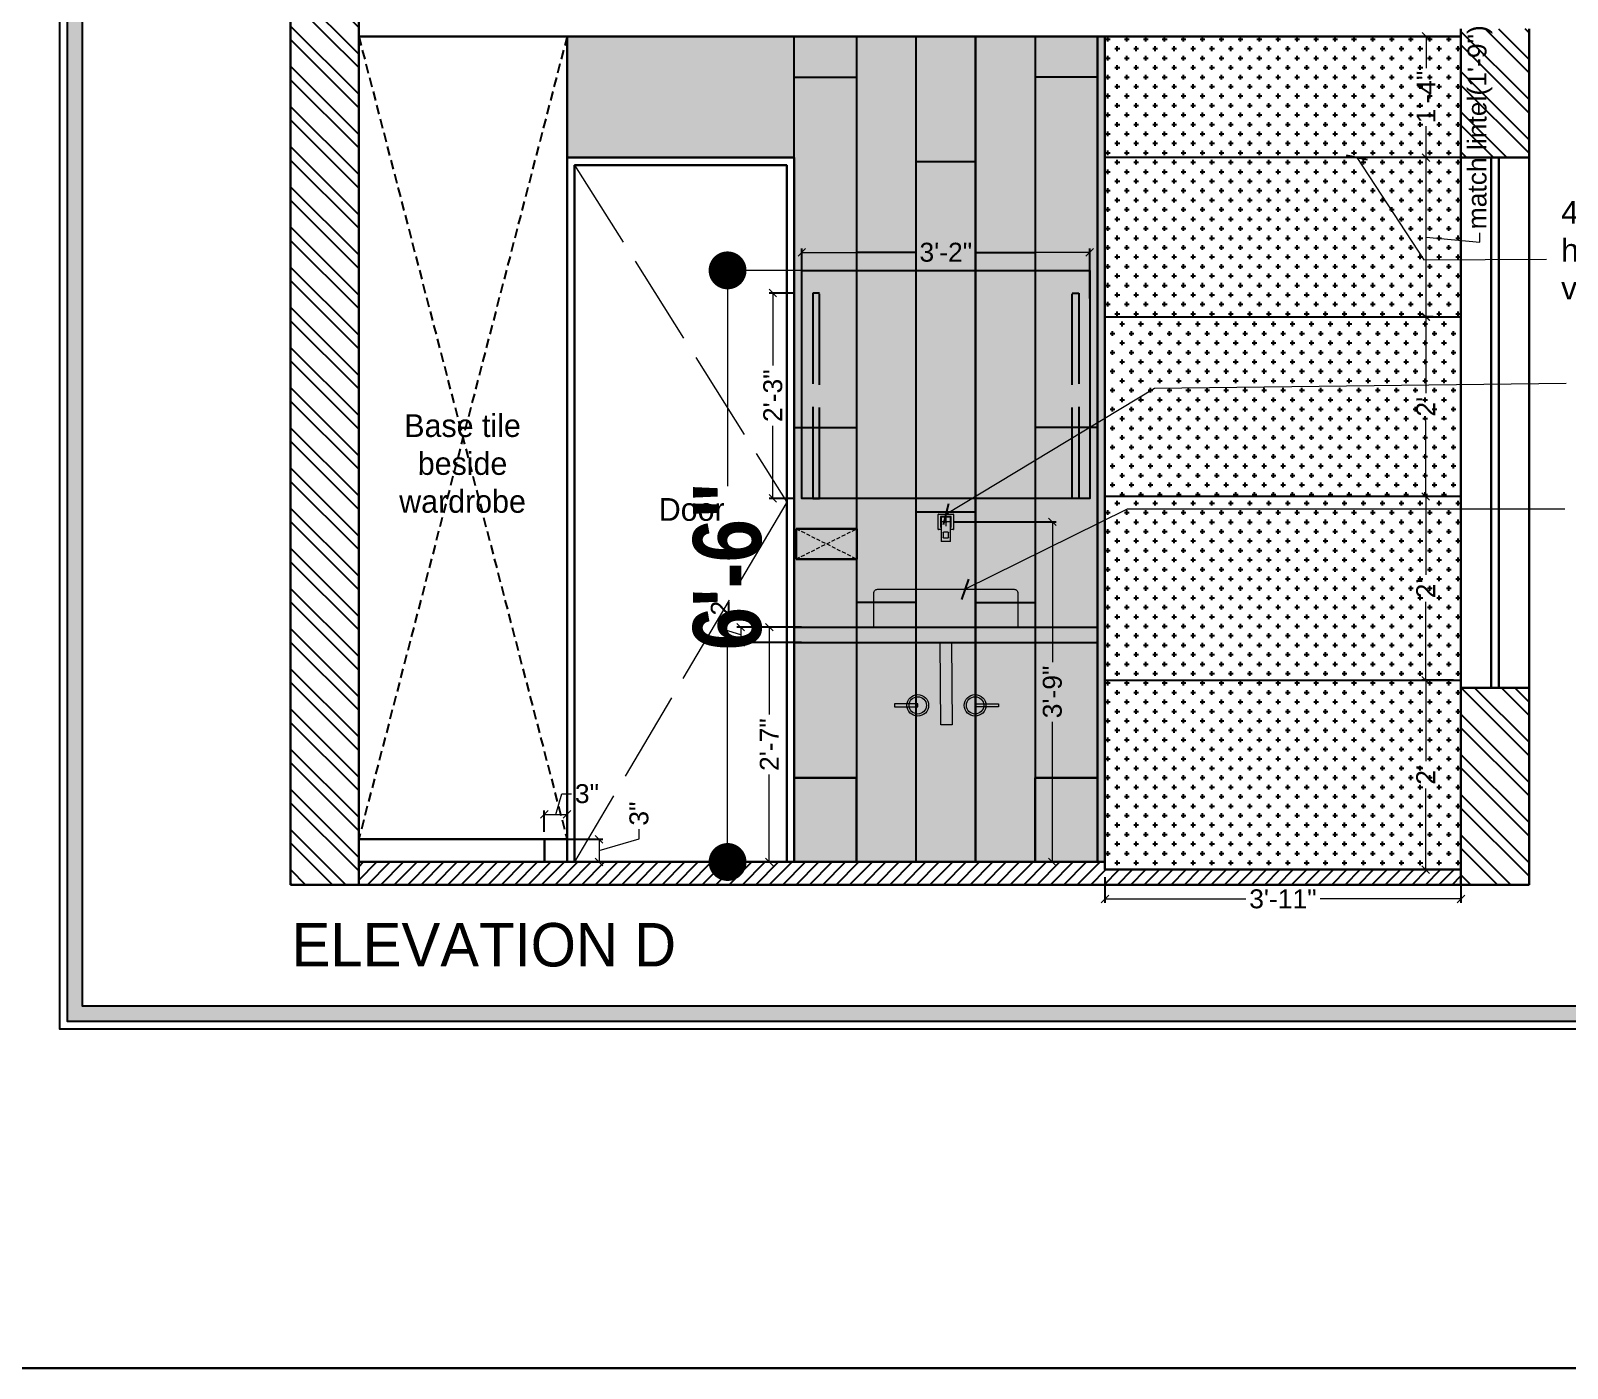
# Model space of a CAD drawing. Header units: millimetres. Extents: x 56222 to 3066687, y -650199 to -121287.
# Drawn here: x 149736.3 to 149939.1, y -184343.7 to -184167.1 of the extents above; entities that cross this region are included whole.
import ezdxf

# ---------------------------------------------------------------- set-up
doc = ezdxf.new("R2010")
doc.units = ezdxf.units.MM
doc.header["$MEASUREMENT"] = 0
doc.header["$PDMODE"] = 35
for name, pattern in [('ACAD_ISO02W100', [15, 12, -3]), ('DASHED', [0.75, 0.5, -0.25]), ('DASHED2', [0.375, 0.25, -0.125])]:
    doc.linetypes.add(name, pattern=pattern)
doc.layers.get('Defpoints').update_dxf_attribs({"color": 220})
doc.layers.add('AR HATCH-7', color=7, linetype='Continuous')
doc.layers.add('str coll', color=6, linetype='Continuous')
for name, color, linetype, lineweight in [('dim05', 1, 'Continuous', 13), ('Flooring', 253, 'Continuous', 30), ('FUR', 250, 'Continuous', 0), ('FURNITURE', 32, 'Continuous', 9), ('HACHA', 253, 'Continuous', 5), ('INT-MISCELLENOUS', 250, 'Continuous', 0), ('LABALLING', 1, 'Continuous', 25), ('NAME PLATE', 7, 'Continuous', 25), ('sec. mark', 5, 'Continuous', 25), ('TILE', 14, 'Continuous', 9), ('UTILITY', 48, 'Continuous', 9), ('wall', 7, 'Continuous', 30), ('XX~SLAB ( BEAM )~ ( DIM )', 7, 'Continuous', 9), ('XX~STR BEAM', 5, 'ACAD_ISO02W100', 9)]:
    doc.layers.add(name, color=color, linetype=linetype, lineweight=lineweight)
doc.layers.add('hatch', color=253, linetype='Continuous', lineweight=0, transparency=0.4)
doc.styles.add('Aerial', font='arial.ttf')
doc.styles.add('Arial', font='arial.ttf')
doc.styles.add('Cn_BT_9 ( BOLD )', font='swisscb.ttf', dxfattribs={"height": 9})
doc.styles.add('DATE', font='swissc.ttf', dxfattribs={"height": 6.75})
doc.styles.get("Standard").update_dxf_attribs({"font": 'arial.ttf', "height": 6})
doc.dimstyles.new('Cn_BT_9 ( BOLD )', dxfattribs={"dimtxt": 9, "dimasz": 5, "dimexe": 1.5, "dimexo": 0, "dimgap": 0.09, "dimtad": 0, "dimzin": 3, "dimdsep": 46, "dimlunit": 4, "dimtxsty": 'Cn_BT_9 ( BOLD )', "dimblk": 'DOT', "dimcen": 0.09, "dimdle": 1.5, "dimclrd": 251, "dimclre": 251, "dimclrt": 5, "dimadec": 0, "dimazin": 0, "dimtfac": 0.75, "dimtofl": 0, "dimtmove": 0, "dimatfit": 3, "dimfxl": 0, "dimtolj": 1, "dimtzin": 0, "dimlwd": 15, "dimlwe": 15, "dimarcsym": 0})
doc.dimstyles.new('ISO-25', dxfattribs={"dimtxt": 2.5, "dimasz": 1, "dimexe": 0.5, "dimexo": 1, "dimtad": 0, "dimdec": 1, "dimlunit": 4, "dimtxsty": 'Standard', "dimblk": 'OBLIQUE', "dimcen": 2.5, "dimclrd": 1, "dimclre": 1, "dimclrt": 5, "dimadec": 0, "dimazin": 0, "dimtfac": 1, "dimtdec": 1, "dimtmove": 0, "dimatfit": 3, "dimfxl": 1, "dimlwd": -1, "dimarcsym": 0})
doc.dimstyles.new('NEW ', dxfattribs={"dimtxt": 3, "dimasz": 2, "dimexe": 1, "dimexo": 1, "dimgap": 0.089996, "dimtad": 0, "dimtoh": 1, "dimzin": 3, "dimdsep": 46, "dimlunit": 4, "dimtxsty": 'Aerial', "dimblk": 'OBLIQUE', "dimcen": 0.089996, "dimdle": 1, "dimclrd": 252, "dimclre": 252, "dimclrt": 7, "dimadec": 0, "dimazin": 1, "dimtfac": 1, "dimtdec": 0, "dimtofl": 0, "dimtmove": 1, "dimatfit": 3, "dimldrblk": 'OBLIQUE', "dimfxl": 1, "dimtolj": 1, "dimtzin": 0, "dimlwd": 5, "dimlwe": 5, "dimarcsym": 0})

# ---------------------------------------------------------------- blocks, each defined once
blk = doc.blocks.new('28')
at = {"layer": 'INT-MISCELLENOUS'}
for p, q in [((2733.9, 15158.2), (2733.9, 15225.2)), ((2734.4, 15225.7), (2801.4, 15225.7)), ((2744.3, 15214.9), (2744.3, 15168.6)), ((2744.3, 15213.6), (2744.3, 15169.9)), ((2744.5, 15213.6), (2744.5, 15169.9)), ((2791.1, 15215.4), (2744.8, 15215.4)), ((2746.2, 15213), (2745, 15190.5)), ((2745, 15190.5), (2745, 15169.3)), ((2789.8, 15215.3), (2746.1, 15215.3)), ((2789.8, 15215.1), (2746.1, 15215.1)), ((2746.2, 15213), (2747.5, 15211.6)), ((2789.1, 15213.5), (2746.7, 15213.5)), ((2747.5, 15211.6), (2747.5, 15104.8)), ((2787.9, 15191.7), (2747.9, 15191.7)), ((2762.9, 15191.7), (2772.9, 15191.7)), ((2767.9, 15211.7), (2767.9, 15171.7)), ((2788.3, 15211.6), (2789.6, 15213)), ((2788.3, 15104.8), (2788.3, 15211.6)), ((2790.9, 15190.5), (2789.6, 15213)), ((2790.9, 15169.3), (2790.9, 15190.5)), ((2791.3, 15169.9), (2791.3, 15213.6)), ((2791.5, 15169.9), (2791.5, 15213.6)), ((2791.6, 15168.6), (2791.6, 15214.9)), ((2801.9, 15225.2), (2801.9, 15158.2)), ((2747.3, 15157.7), (2734.4, 15157.7)), ((2745.5, 15168.8), (2745.5, 15168.8)), ((2745.5, 15168.8), (2747.3, 15168.8)), ((2746.1, 15168.3), (2747.3, 15168.3)), ((2746.1, 15168.1), (2747.3, 15168.1)), ((2747.3, 15166.5), (2747.3, 15104.8)), ((2748, 15104.3), (2747.8, 15104.3)), ((2787.8, 15104.3), (2748, 15104.3)), ((2755.7, 15142.8), (2755.7, 15122.3)), ((2778.2, 15144.8), (2757.7, 15144.8)), ((2757.7, 15120.3), (2778.2, 15120.3)), ((2780.2, 15122.3), (2780.2, 15142.8)), ((2788, 15104.3), (2787.8, 15104.3)), ((2788.5, 15104.8), (2788.5, 15166.5)), ((2801.4, 15157.7), (2788.5, 15157.7)), ((2788.6, 15168.8), (2790.4, 15168.8)), ((2788.6, 15168.3), (2789.8, 15168.3)), ((2788.6, 15168.1), (2791.1, 15168.1)), ((2788.6, 15168.1), (2789.8, 15168.1)), ((2790.4, 15168.8), (2790.4, 15168.8))]:
    blk.add_line(p, q, dxfattribs=at)
for centre, radius, start, end in [((2734.4, 15225.2), 0.5, 90, 180), ((2744.8, 15214.9), 0.5, 90, 180), ((2746.1, 15213.6), 1.75, 90, 180), ((2746.1, 15213.6), 1.54, 90, 180), ((2745.5, 15190.5), 0.5, 176.87092, 180.00007), ((2746.7, 15213), 0.5, 90, 176.87092), ((2789.1, 15213), 0.5, 3.12908, 90), ((2789.8, 15213.6), 1.75, 0, 90), ((2789.8, 15213.6), 1.54, 0, 90), ((2790.4, 15190.5), 0.5, 0, 3.12908), ((2791.1, 15214.9), 0.5, 0, 90), ((2801.4, 15225.2), 0.5, 0, 90), ((2734.4, 15158.2), 0.5, 180, 270), ((2746.1, 15169.9), 1.75, 180, 270), ((2744.8, 15168.6), 0.5, 180, 270), ((2746.1, 15169.9), 1.54, 180, 270), ((2745.5, 15169.3), 0.5, 180.00007, 270), ((2747.8, 15104.8), 0.5, 180, 270), ((2788, 15104.8), 0.5, 270, 0), ((2789.8, 15169.9), 1.75, 270, 0), ((2789.8, 15169.9), 1.54, 270, 0), ((2790.4, 15169.3), 0.5, 270, 359.99993), ((2791.1, 15168.6), 0.5, 270, 0), ((2801.4, 15158.2), 0.5, 270, 0)]:
    blk.add_arc(centre, radius, start, end, dxfattribs=at)
blk.add_ellipse((2788.9, 15166.5), major_axis=(0, -3.5), ratio=0.087489, start_param=4.267199, end_param=4.712542, dxfattribs=at)
for points, knots in [([(2747.3, 15169.3), (2747.3, 15169.3), (2747.3, 15169.2), (2747.3, 15168.8), (2747.3, 15168.3), (2747.3, 15167.5), (2747.3, 15166.8), (2747.3, 15166.5)], [0.1341546, 0.1341546, 0.1341546, 0.1341546, 0.2729105, 0.4084535, 0.5742392, 0.7712264, 1, 1, 1, 1]), ([(2755.7, 15142.8), (2755.7, 15143.1), (2755.8, 15143.6), (2756.3, 15144.3), (2756.9, 15144.7), (2757.4, 15144.8), (2757.7, 15144.8)], [0, 0, 0, 0, 0.263778, 0.516477, 0.767899, 1, 1, 1, 1]), ([(2757.7, 15120.3), (2757.4, 15120.3), (2756.8, 15120.4), (2756.2, 15120.9), (2755.8, 15121.5), (2755.7, 15122.1), (2755.7, 15122.3)], [0, 0, 0, 0, 0.263778, 0.516477, 0.767899, 1, 1, 1, 1]), ([(2778.2, 15144.8), (2778.4, 15144.8), (2779, 15144.7), (2779.7, 15144.2), (2780.1, 15143.5), (2780.2, 15143), (2780.2, 15142.8)], [0, 0, 0, 0, 0.263778, 0.516477, 0.767899, 1, 1, 1, 1]), ([(2780.2, 15122.3), (2780.2, 15122), (2780.1, 15121.5), (2779.6, 15120.8), (2778.9, 15120.4), (2778.4, 15120.3), (2778.2, 15120.3)], [0, 0, 0, 0, 0.263778, 0.516477, 0.767899, 1, 1, 1, 1]), ([(2788.6, 15167.9), (2788.6, 15167.9), (2788.6, 15168.2), (2788.6, 15168.6), (2788.6, 15169), (2788.7, 15169.3), (2788.7, 15169.4), (2788.7, 15169.5)], [0, 0, 0, 0, 0.01693, 0.2332864, 0.4356781, 0.6238469, 0.7791071, 0.7791071, 0.7791071, 0.7791071])]:
    blk.add_open_spline(points, degree=3, knots=knots, dxfattribs=at)
blk = doc.blocks.new('_Oblique')
at = {"layer": 'wall', "color": 0, "lineweight": -2}
blk.add_line((-0.5, -0.5), (0.5, 0.5), dxfattribs=at)
blk = doc.blocks.new('*D986')
at = {"layer": 'Defpoints', "color": 0, "lineweight": 25, "transparency": 16777216}
for p in [(149833.78, -184245.88), (149839.02, -184245.88), (149839.02, -184276.88)]:
    blk.add_point(p, dxfattribs=at)
at = {"layer": 'dim05', "color": 1, "linetype": 'Continuous', "lineweight": -2, "transparency": 16777216}
for p, q in [((149838.02, -184245.88), (149833.28, -184245.88)), ((149838.02, -184276.88), (149833.28, -184276.88))]:
    blk.add_line(p, q, dxfattribs=at)
at = {"layer": 'dim05', "color": 1, "linetype": 'Continuous', "transparency": 16777216}
for p, q in [((149833.78, -184245.88), (149833.78, -184257.41)), ((149833.78, -184276.88), (149833.78, -184265.35))]:
    blk.add_line(p, q, dxfattribs=at)
at = {"layer": 'dim05', "color": 1, "transparency": 16777216}
for p, rotation in [((149833.78, -184245.88), 90), ((149833.78, -184276.88), 270)]:
    blk.add_blockref('_Oblique', p, dxfattribs=dict(at, rotation=rotation))
at = {"layer": 'dim05', "color": 5, "lineweight": 25, "transparency": 16777216, "insert": (149833.78, -184261.38), "char_height": 2.5, "attachment_point": 5, "rotation": 90, "style": 'Arial'}
blk.add_mtext('2\'-7"', dxfattribs=at)
blk = doc.blocks.new('*D987')
at = {"layer": 'Defpoints', "color": 0, "lineweight": 25, "transparency": 16777216}
for p in [(149839.02, -184245.88), (149830.01, -184247.88), (149839.02, -184247.88)]:
    blk.add_point(p, dxfattribs=at)
at = {"layer": 'dim05', "color": 1, "linetype": 'Continuous', "transparency": 16777216}
for p, q in [((149827.31, -184246.07), (149827.31, -184244.82)), ((149830.01, -184246.88), (149827.31, -184246.07)), ((149830.01, -184245.88), (149830.01, -184247.88))]:
    blk.add_line(p, q, dxfattribs=at)
at = {"layer": 'dim05', "color": 1, "linetype": 'Continuous', "lineweight": -2, "transparency": 16777216}
for p, q in [((149838.02, -184245.88), (149829.51, -184245.88)), ((149838.02, -184247.88), (149829.51, -184247.88))]:
    blk.add_line(p, q, dxfattribs=at)
at = {"layer": 'dim05', "color": 1, "transparency": 16777216}
for p, rotation in [((149830.01, -184245.88), 90), ((149830.01, -184247.88), 270)]:
    blk.add_blockref('_Oblique', p, dxfattribs=dict(at, rotation=rotation))
at = {"layer": 'dim05', "color": 5, "lineweight": 25, "transparency": 16777216, "insert": (149827.31, -184242.74), "char_height": 2.5, "attachment_point": 5, "rotation": 90, "style": 'Arial'}
blk.add_mtext('2"', dxfattribs=at)
blk = doc.blocks.new('*D988')
at = {"layer": 'Defpoints', "color": 0, "lineweight": 25, "transparency": 16777216}
for p in [(149857.08, -184231.97), (149857.08, -184276.88), (149871.15, -184276.88)]:
    blk.add_point(p, dxfattribs=at)
at = {"layer": 'dim05', "color": 1, "linetype": 'Continuous', "lineweight": -2, "transparency": 16777216}
for p, q in [((149858.08, -184231.97), (149871.65, -184231.97)), ((149858.08, -184276.88), (149871.65, -184276.88))]:
    blk.add_line(p, q, dxfattribs=at)
at = {"layer": 'dim05', "color": 1, "linetype": 'Continuous', "transparency": 16777216}
for p, q in [((149871.15, -184231.97), (149871.15, -184250.48)), ((149871.15, -184276.88), (149871.15, -184258.37))]:
    blk.add_line(p, q, dxfattribs=at)
at = {"layer": 'dim05', "color": 1, "transparency": 16777216}
for p, rotation in [((149871.15, -184231.97), 90), ((149871.15, -184276.88), 270)]:
    blk.add_blockref('_Oblique', p, dxfattribs=dict(at, rotation=rotation))
at = {"layer": 'dim05', "color": 5, "lineweight": 25, "transparency": 16777216, "insert": (149871.15, -184254.43), "char_height": 2.5, "attachment_point": 5, "rotation": 90, "style": 'Arial'}
blk.add_mtext('3\'-9"', dxfattribs=at)
blk = doc.blocks.new('*D989')
at = {"layer": 'Defpoints', "color": 0, "lineweight": 25, "transparency": 16777216}
for p in [(149804.08, -184273.88), (149804.08, -184276.88), (149811.31, -184276.88)]:
    blk.add_point(p, dxfattribs=at)
at = {"layer": 'dim05', "color": 1, "linetype": 'Continuous', "lineweight": -2, "transparency": 16777216}
for p, q in [((149805.08, -184273.88), (149811.81, -184273.88)), ((149805.08, -184276.88), (149811.81, -184276.88))]:
    blk.add_line(p, q, dxfattribs=at)
at = {"layer": 'dim05', "color": 1, "linetype": 'Continuous', "transparency": 16777216}
for p, q in [((149811.31, -184275.38), (149816.58, -184273.8)), ((149811.31, -184273.88), (149811.31, -184276.88)), ((149816.58, -184273.8), (149816.58, -184272.55))]:
    blk.add_line(p, q, dxfattribs=at)
at = {"layer": 'dim05', "color": 1, "transparency": 16777216}
for p, rotation in [((149811.31, -184273.88), 90), ((149811.31, -184276.88), 270)]:
    blk.add_blockref('_Oblique', p, dxfattribs=dict(at, rotation=rotation))
at = {"layer": 'dim05', "color": 5, "lineweight": 25, "transparency": 16777216, "insert": (149816.58, -184270.49), "char_height": 2.5, "attachment_point": 5, "rotation": 90, "style": 'Arial'}
blk.add_mtext('3"', dxfattribs=at)
blk = doc.blocks.new('*D990')
at = {"layer": 'Defpoints', "color": 0, "lineweight": 25, "transparency": 16777216}
for p in [(149807.08, -184270.59), (149804.08, -184273.88), (149807.08, -184273.88)]:
    blk.add_point(p, dxfattribs=at)
at = {"layer": 'dim05', "color": 1, "linetype": 'Continuous', "transparency": 16777216}
for p, q in [((149805.58, -184270.59), (149806.4, -184267.87)), ((149806.4, -184267.87), (149807.65, -184267.87)), ((149804.08, -184270.59), (149807.08, -184270.59))]:
    blk.add_line(p, q, dxfattribs=at)
at = {"layer": 'dim05', "color": 1, "linetype": 'Continuous', "lineweight": -2, "transparency": 16777216}
for p, q in [((149804.08, -184272.88), (149804.08, -184270.09)), ((149807.08, -184272.88), (149807.08, -184270.09))]:
    blk.add_line(p, q, dxfattribs=at)
at = {"layer": 'dim05', "color": 1, "transparency": 16777216, "rotation": 180}
blk.add_blockref('_Oblique', (149804.08, -184270.59), dxfattribs=at)
at = {"layer": 'dim05', "color": 1, "transparency": 16777216}
blk.add_blockref('_Oblique', (149807.08, -184270.59), dxfattribs=at)
at = {"layer": 'dim05', "color": 5, "lineweight": 25, "transparency": 16777216, "insert": (149809.71, -184267.87), "char_height": 2.5, "attachment_point": 5, "style": 'Arial'}
blk.add_mtext('3"', dxfattribs=at)
blk = doc.blocks.new('*D991')
at = {"layer": 'Defpoints', "color": 0, "lineweight": 25, "transparency": 16777216}
for p in [(149878.08, -184277.88), (149925.08, -184277.88), (149925.08, -184281.76)]:
    blk.add_point(p, dxfattribs=at)
at = {"layer": 'dim05', "color": 1, "linetype": 'Continuous', "lineweight": -2, "transparency": 16777216}
for p, q in [((149878.08, -184278.88), (149878.08, -184282.26)), ((149925.08, -184278.88), (149925.08, -184282.26))]:
    blk.add_line(p, q, dxfattribs=at)
at = {"layer": 'dim05', "color": 1, "linetype": 'Continuous', "transparency": 16777216}
for p, q in [((149878.08, -184281.76), (149896.67, -184281.76)), ((149925.08, -184281.76), (149906.5, -184281.76))]:
    blk.add_line(p, q, dxfattribs=at)
at = {"layer": 'dim05', "color": 1, "transparency": 16777216, "rotation": 180}
blk.add_blockref('_Oblique', (149878.08, -184281.76), dxfattribs=at)
at = {"layer": 'dim05', "color": 1, "transparency": 16777216}
blk.add_blockref('_Oblique', (149925.08, -184281.76), dxfattribs=at)
at = {"layer": 'dim05', "color": 5, "lineweight": 25, "transparency": 16777216, "insert": (149901.58, -184281.76), "char_height": 2.5, "attachment_point": 5, "style": 'Arial'}
blk.add_mtext('3\'-11"', dxfattribs=at)
blk = doc.blocks.new('*D992')
at = {"layer": 'Defpoints', "color": 0, "lineweight": 25, "transparency": 16777216}
for p in [(149920.43, -184252.88), (149925.08, -184252.88), (149925.08, -184277.88)]:
    blk.add_point(p, dxfattribs=at)
at = {"layer": 'dim05', "color": 1, "linetype": 'Continuous', "lineweight": -2, "transparency": 16777216}
for p, q in [((149924.08, -184252.88), (149919.93, -184252.88)), ((149924.08, -184277.88), (149919.93, -184277.88))]:
    blk.add_line(p, q, dxfattribs=at)
at = {"layer": 'dim05', "color": 1, "linetype": 'Continuous', "transparency": 16777216}
for p, q in [((149920.43, -184252.88), (149920.43, -184263.58)), ((149920.43, -184277.88), (149920.43, -184267.18))]:
    blk.add_line(p, q, dxfattribs=at)
at = {"layer": 'dim05', "color": 1, "transparency": 16777216}
for p, rotation in [((149920.43, -184252.88), 90), ((149920.43, -184277.88), 270)]:
    blk.add_blockref('_Oblique', p, dxfattribs=dict(at, rotation=rotation))
at = {"layer": 'dim05', "color": 5, "lineweight": 25, "transparency": 16777216, "insert": (149920.43, -184265.38), "char_height": 2.5, "attachment_point": 5, "rotation": 90, "style": 'Arial'}
blk.add_mtext("2'", dxfattribs=at)
blk = doc.blocks.new('*D993')
at = {"layer": 'Defpoints', "color": 0, "lineweight": 25, "transparency": 16777216}
for p in [(149920.43, -184228.63), (149925.08, -184228.63), (149925.08, -184252.88)]:
    blk.add_point(p, dxfattribs=at)
at = {"layer": 'dim05', "color": 1, "linetype": 'Continuous', "lineweight": -2, "transparency": 16777216}
for p, q in [((149924.08, -184228.63), (149919.93, -184228.63)), ((149924.08, -184252.88), (149919.93, -184252.88))]:
    blk.add_line(p, q, dxfattribs=at)
at = {"layer": 'dim05', "color": 1, "linetype": 'Continuous', "transparency": 16777216}
for p, q in [((149920.43, -184228.63), (149920.43, -184238.96)), ((149920.43, -184252.88), (149920.43, -184242.55))]:
    blk.add_line(p, q, dxfattribs=at)
at = {"layer": 'dim05', "color": 1, "transparency": 16777216}
for p, rotation in [((149920.43, -184228.63), 90), ((149920.43, -184252.88), 270)]:
    blk.add_blockref('_Oblique', p, dxfattribs=dict(at, rotation=rotation))
at = {"layer": 'dim05', "color": 5, "lineweight": 25, "transparency": 16777216, "insert": (149920.43, -184240.76), "char_height": 2.5, "attachment_point": 5, "rotation": 90, "style": 'Arial'}
blk.add_mtext("2'", dxfattribs=at)
blk = doc.blocks.new('*D994')
at = {"layer": 'Defpoints', "color": 0, "lineweight": 25, "transparency": 16777216}
for p in [(149920.43, -184204.9), (149922.01, -184204.9), (149922.01, -184228.63)]:
    blk.add_point(p, dxfattribs=at)
at = {"layer": 'dim05', "color": 1, "linetype": 'Continuous', "lineweight": -2, "transparency": 16777216}
for p, q in [((149921.01, -184204.9), (149919.93, -184204.9)), ((149921.01, -184228.63), (149919.93, -184228.63))]:
    blk.add_line(p, q, dxfattribs=at)
at = {"layer": 'dim05', "color": 1, "linetype": 'Continuous', "transparency": 16777216}
for p, q in [((149920.43, -184204.9), (149920.43, -184214.97)), ((149920.43, -184228.63), (149920.43, -184218.57))]:
    blk.add_line(p, q, dxfattribs=at)
at = {"layer": 'dim05', "color": 1, "transparency": 16777216}
for p, rotation in [((149920.43, -184204.9), 90), ((149920.43, -184228.63), 270)]:
    blk.add_blockref('_Oblique', p, dxfattribs=dict(at, rotation=rotation))
at = {"layer": 'dim05', "color": 5, "lineweight": 25, "transparency": 16777216, "insert": (149920.43, -184216.77), "char_height": 2.5, "attachment_point": 5, "rotation": 90, "style": 'Arial'}
blk.add_mtext("2'", dxfattribs=at)
blk = doc.blocks.new('*D995')
at = {"layer": 'Defpoints', "color": 0, "lineweight": 25, "transparency": 16777216}
for p in [(149920.43, -184183.88), (149920.47, -184183.88), (149920.43, -184204.9)]:
    blk.add_point(p, dxfattribs=at)
at = {"layer": 'dim05', "color": 1, "linetype": 'Continuous', "transparency": 16777216}
for p, q in [((149920.47, -184204.9), (149920.47, -184183.88)), ((149920.47, -184194.39), (149927.58, -184195.05)), ((149927.58, -184195.05), (149927.58, -184193.8))]:
    blk.add_line(p, q, dxfattribs=at)
at = {"layer": 'dim05', "color": 1, "linetype": 'Continuous', "lineweight": -2, "transparency": 16777216}
for p, q in [((149921.43, -184183.88), (149920.97, -184183.88)), ((149921.43, -184204.9), (149920.97, -184204.9))]:
    blk.add_line(p, q, dxfattribs=at)
at = {"layer": 'dim05', "color": 1, "transparency": 16777216}
for p, rotation in [((149920.47, -184183.88), 90), ((149920.47, -184204.9), 270)]:
    blk.add_blockref('_Oblique', p, dxfattribs=dict(at, rotation=rotation))
at = {"layer": 'dim05', "color": 5, "lineweight": 25, "transparency": 16777216, "insert": (149927.58, -184179.88), "char_height": 2.5, "attachment_point": 5, "rotation": 90, "style": 'Arial'}
blk.add_mtext('match lintel(1\'-9")', dxfattribs=at)
blk = doc.blocks.new('*D996')
at = {"layer": 'Defpoints', "color": 0, "lineweight": 25, "transparency": 16777216}
for p in [(149920.47, -184167.88), (149920.47, -184167.88), (149920.47, -184183.88)]:
    blk.add_point(p, dxfattribs=at)
at = {"layer": 'dim05', "color": 1, "linetype": 'Continuous', "transparency": 16777216}
for p, q in [((149920.47, -184167.88), (149920.47, -184172.05)), ((149920.47, -184183.88), (149920.47, -184179.71))]:
    blk.add_line(p, q, dxfattribs=at)
at = {"layer": 'dim05', "color": 1, "linetype": 'Continuous', "lineweight": -2, "transparency": 16777216}
for p, q in [((149921.47, -184167.88), (149920.97, -184167.88)), ((149921.47, -184183.88), (149920.97, -184183.88))]:
    blk.add_line(p, q, dxfattribs=at)
at = {"layer": 'dim05', "color": 1, "transparency": 16777216}
for p, rotation in [((149920.47, -184167.88), 90), ((149920.47, -184183.88), 270)]:
    blk.add_blockref('_Oblique', p, dxfattribs=dict(at, rotation=rotation))
at = {"layer": 'dim05', "color": 5, "lineweight": 25, "transparency": 16777216, "insert": (149920.47, -184175.88), "char_height": 2.5, "attachment_point": 5, "rotation": 90, "style": 'Arial'}
blk.add_mtext('1\'-4"', dxfattribs=at)
blk = doc.blocks.new('*D1280')
at = {"layer": 'Defpoints', "color": 0, "lineweight": 25, "transparency": 16777216}
for p in [(149838.08, -184201.77), (149834.25, -184228.88), (149838.08, -184228.88)]:
    blk.add_point(p, dxfattribs=at)
at = {"layer": 'dim05', "color": 1, "linetype": 'Continuous', "lineweight": -2, "transparency": 16777216}
for p, q in [((149837.08, -184201.77), (149833.75, -184201.77)), ((149837.08, -184228.88), (149833.75, -184228.88))]:
    blk.add_line(p, q, dxfattribs=at)
at = {"layer": 'dim05', "color": 1, "linetype": 'Continuous', "transparency": 16777216}
for p, q in [((149834.25, -184201.77), (149834.25, -184211.35)), ((149834.25, -184228.88), (149834.25, -184219.29))]:
    blk.add_line(p, q, dxfattribs=at)
at = {"layer": 'dim05', "color": 1, "transparency": 16777216}
for p, rotation in [((149834.25, -184201.77), 90), ((149834.25, -184228.88), 270)]:
    blk.add_blockref('_Oblique', p, dxfattribs=dict(at, rotation=rotation))
at = {"layer": 'dim05', "color": 5, "lineweight": 25, "transparency": 16777216, "insert": (149834.25, -184215.32), "char_height": 2.5, "attachment_point": 5, "rotation": 90, "style": 'Arial'}
blk.add_mtext('2\'-3"', dxfattribs=at)
blk = doc.blocks.new('*D1281')
at = {"layer": 'Defpoints', "color": 0, "lineweight": 25, "transparency": 16777216}
for p in [(149876.08, -184196.39), (149838.08, -184203.47), (149876.08, -184203.47)]:
    blk.add_point(p, dxfattribs=at)
at = {"layer": 'dim05', "color": 1, "linetype": 'Continuous', "lineweight": -2, "transparency": 16777216}
for p, q in [((149838.08, -184202.47), (149838.08, -184195.89)), ((149876.08, -184202.47), (149876.08, -184195.89))]:
    blk.add_line(p, q, dxfattribs=at)
at = {"layer": 'dim05', "color": 1, "linetype": 'Continuous', "transparency": 16777216}
for p, q in [((149838.08, -184196.39), (149853.14, -184196.39)), ((149876.08, -184196.39), (149861.03, -184196.39))]:
    blk.add_line(p, q, dxfattribs=at)
at = {"layer": 'dim05', "color": 1, "transparency": 16777216, "rotation": 180}
blk.add_blockref('_Oblique', (149838.08, -184196.39), dxfattribs=at)
at = {"layer": 'dim05', "color": 1, "transparency": 16777216}
blk.add_blockref('_Oblique', (149876.08, -184196.39), dxfattribs=at)
at = {"layer": 'dim05', "color": 5, "lineweight": 25, "transparency": 16777216, "insert": (149857.08, -184196.39), "char_height": 2.5, "attachment_point": 5, "style": 'Arial'}
blk.add_mtext('3\'-2"', dxfattribs=at)
blk = doc.blocks.new('_Dot')
at = {"color": 0, "linetype": 'ByBlock', "lineweight": -2}
blk.add_line((-0.5, 0), (-1, 0), dxfattribs=at)
at = {"color": 0, "linetype": 'ByBlock', "const_width": 0.5}
blk.add_lwpolyline([(-0.25, 0, 1), (0.25, 0, 1)], format="xyb", close=True, dxfattribs=at)
blk = doc.blocks.new('*D1291')
at = {"layer": 'Defpoints', "color": 0, "linetype": 'Continuous', "lineweight": 25, "transparency": 16777216}
for p in [(149838.08, -184198.77), (149828.27, -184276.88), (149841.18, -184276.88)]:
    blk.add_point(p, dxfattribs=at)
at = {"layer": 'dim05', "color": 251, "lineweight": 15, "transparency": 16777216}
for p, q in [((149838.08, -184198.77), (149826.77, -184198.77)), ((149828.27, -184203.77), (149828.27, -184227.27)), ((149828.27, -184271.88), (149828.27, -184248.38)), ((149841.18, -184276.88), (149826.77, -184276.88))]:
    blk.add_line(p, q, dxfattribs=at)
at = {"layer": 'dim05', "color": 251, "linetype": 'Continuous', "lineweight": 15, "transparency": 16777216, "xscale": 5, "yscale": 5, "zscale": 5}
for p, rotation in [((149828.27, -184198.77), 90), ((149828.27, -184276.88), 270)]:
    blk.add_blockref('_Dot', p, dxfattribs=dict(at, rotation=rotation))
at = {"layer": 'dim05', "color": 5, "linetype": 'Continuous', "lineweight": 25, "transparency": 16777216, "insert": (149828.27, -184237.82), "char_height": 9, "attachment_point": 5, "rotation": 90, "style": 'Cn_BT_9 ( BOLD )'}
blk.add_mtext('\\A1;6\'-6"', dxfattribs=at)

msp = doc.modelspace()

# ---------------------------------------------------------------- hatches: boundary and pattern name
at = {"layer": 'AR HATCH-7', "linetype": 'Continuous', "lineweight": 25}
h = msp.add_hatch(color=1, dxfattribs=at)
h.dxf.hatch_style = 1
h.set_gradient(color1=(199, 200, 202), color2=(147, 149, 152), name='CYLINDER')
h.paths.add_polyline_path([(149838.084, -184198.766), (149876.084, -184198.766), (149876.084, -184228.879), (149838.084, -184228.879)])
at = {"layer": 'AR HATCH-7', "linetype": 'Continuous', "lineweight": 25, "transparency": 33554559}
h = msp.add_hatch(dxfattribs=at)
h.set_pattern_fill('ANSI31', color=9, scale=10)
h.set_pattern_definition([(45, (-167.1053, -400.8496), (-0.8838834765, 0.8838834765), [])])
h.paths.add_polyline_path([(149878.084, -184277.879), (149878.084, -184276.879), (149779.584, -184276.879), (149779.584, -184279.879), (149925.084, -184279.879), (149925.084, -184277.879)])
at = {"layer": 'hatch', "linetype": 'Continuous', "lineweight": 25}
h = msp.add_hatch(dxfattribs=at)
h.set_pattern_fill('ANSI32', color=256, scale=10, angle=90, style=0)
h.set_pattern_definition([(135, (-167.1053, -400.8496), (-2.65165043, -2.65165043), []), (135, (-167.1053, -399.0818), (-2.65165043, -2.65165043), [])])
h.paths.add_polyline_path([(149779.584, -184154.879), (149770.584, -184154.879), (149770.584, -184279.879), (149779.584, -184279.879)])
h.paths.add_polyline_path([(149934.084, -184166.879), (149925.084, -184166.879), (149925.084, -184180.879), (149925.084, -184183.879), (149934.084, -184183.879), (149934.084, -184180.879)])
h.paths.add_polyline_path([(149934.084, -184253.879), (149925.084, -184253.879), (149925.084, -184254.879), (149925.084, -184277.879), (149925.084, -184279.879), (149934.084, -184279.879)])
at = {"layer": 'NAME PLATE', "true_color": 0xd39e00}
h = msp.add_hatch(color=42, dxfattribs=at)
h.paths.add_polyline_path([(149741.131, -184096.84), (149741.131, -184297.927), (150026.816, -184297.927), (150026.816, -184096.84)])
h.paths.add_polyline_path([(149743.136, -184098.845), (150024.811, -184098.845), (150024.811, -184295.922), (149743.136, -184295.922)], flags=16)
at = {"layer": 'XX~SLAB ( BEAM )~ ( DIM )', "linetype": 'Continuous', "lineweight": 25, "true_color": 0xeee0cd, "transparency": 33554544}
h = msp.add_hatch(dxfattribs=at)
h.set_pattern_fill('HOUND', color=254, angle=45)
h.set_pattern_definition([(45, (-519.966545, 59.153017), (0.132582521472, 0.22097086912), [1, -0.5]), (135, (-519.966545, 59.153017), (0.132582521472, -0.22097086912), [1, -0.5])])
h.paths.add_polyline_path([(149837.084, -184173.269), (149837.084, -184167.879), (149807.084, -184167.879), (149807.084, -184183.879), (149837.084, -184183.879)])
at = {"layer": 'XX~SLAB ( BEAM )~ ( DIM )', "linetype": 'Continuous', "lineweight": 25, "true_color": 0x99371e, "transparency": 33554562}
h = msp.add_hatch(color=24, dxfattribs=at)
h.dxf.hatch_style = 1
h.paths.add_polyline_path([(149845.273, -184167.879), (149837.084, -184167.879), (149837.084, -184173.269), (149845.273, -184173.269)])
h.paths.add_polyline_path([(149853.147, -184167.879), (149845.273, -184167.879), (149845.273, -184173.269), (149845.273, -184196.391), (149853.147, -184196.391), (149853.147, -184184.391)])
h.paths.add_polyline_path([(149861.021, -184167.879), (149853.147, -184167.879), (149853.147, -184184.391), (149861.021, -184184.391)])
h.paths.add_polyline_path([(149868.895, -184167.879), (149861.021, -184167.879), (149861.021, -184196.391), (149868.895, -184196.391)])
h.paths.add_polyline_path([(149877.084, -184167.879), (149868.895, -184167.879), (149868.895, -184173.269), (149877.084, -184173.269)])
h.paths.add_polyline_path([(149877.084, -184173.269), (149868.895, -184173.269), (149868.895, -184219.513), (149877.084, -184219.513)])
h.paths.add_polyline_path([(149868.895, -184196.391), (149861.021, -184196.391), (149861.021, -184242.635), (149868.895, -184242.635)])
h.paths.add_polyline_path([(149861.021, -184184.391), (149853.147, -184184.391), (149853.147, -184196.391), (149853.147, -184230.635), (149861.021, -184230.635), (149861.021, -184196.391)])
h.paths.add_polyline_path([(149853.147, -184196.391), (149845.273, -184196.391), (149845.273, -184219.513), (149845.273, -184242.635), (149853.147, -184242.635), (149853.147, -184230.635)])
h.paths.add_polyline_path([(149845.273, -184173.269), (149837.084, -184173.269), (149837.084, -184219.513), (149845.273, -184219.513)])
h.paths.add_polyline_path([(149877.084, -184219.513), (149868.895, -184219.513), (149868.895, -184265.757), (149877.084, -184265.757)])
h.paths.add_polyline_path([(149868.895, -184242.635), (149861.021, -184242.635), (149861.021, -184276.879), (149868.895, -184276.879)])
h.paths.add_polyline_path([(149861.021, -184242.635), (149861.021, -184230.635), (149853.147, -184230.635), (149853.147, -184264.879), (149853.147, -184276.879), (149861.021, -184276.879)])
h.paths.add_polyline_path([(149853.147, -184242.635), (149845.273, -184242.635), (149845.273, -184276.879), (149853.147, -184276.879)])
h.paths.add_polyline_path([(149845.273, -184219.513), (149837.084, -184219.513), (149837.084, -184265.757), (149845.273, -184265.757)])
h.paths.add_polyline_path([(149845.273, -184265.757), (149837.084, -184265.757), (149837.084, -184276.879), (149845.273, -184276.879)])
h.paths.add_polyline_path([(149877.084, -184265.757), (149868.895, -184265.757), (149868.895, -184276.879), (149877.084, -184276.879)])
at = {"layer": 'XX~SLAB ( BEAM )~ ( DIM )', "linetype": 'Continuous', "lineweight": 25, "true_color": 0xeee0cd, "transparency": 33554687}
h = msp.add_hatch(dxfattribs=at)
h.set_pattern_fill('HOUND', color=254, angle=45)
h.set_pattern_definition([(45, (-167.105326, -400.84956), (0.132582521472, 0.22097086912), [1, -0.5]), (135, (-167.105326, -400.84956), (0.132582521472, -0.22097086912), [1, -0.5])])
h.paths.add_polyline_path([(149878.084, -184167.879), (149877.084, -184167.879), (149877.084, -184184.123), (149878.084, -184184.123)])
h.paths.add_polyline_path([(149878.084, -184184.123), (149877.084, -184184.123), (149877.084, -184245.879), (149878.084, -184245.879)])
h.paths.add_polyline_path([(149878.084, -184245.879), (149877.084, -184245.879), (149877.084, -184276.879), (149878.084, -184276.879), (149878.084, -184254.879)])
at = {"layer": 'XX~SLAB ( BEAM )~ ( DIM )', "linetype": 'Continuous', "lineweight": 25, "true_color": 0xcc9071, "transparency": 33554607}
h = msp.add_hatch(dxfattribs=at)
h.set_pattern_fill('CROSS', color=33, scale=5)
h.set_pattern_definition([(0, (-409.345, -155.746), (1.25, 1.25), [0.625, -1.875]), (90, (-409.0325, -156.0586), (-1.25, 1.25), [0.625, -1.875])])
h.paths.add_polyline_path([(149925.084, -184252.879), (149878.084, -184252.879), (149878.084, -184277.879), (149925.084, -184277.879)])
h.paths.add_polyline_path([(149925.084, -184228.635), (149878.084, -184228.635), (149878.084, -184245.879), (149878.084, -184252.879), (149925.084, -184252.879)])
h.paths.add_polyline_path([(149925.084, -184183.879), (149878.084, -184183.879), (149878.084, -184184.123), (149878.084, -184204.905), (149925.084, -184204.905)])
h.paths.add_polyline_path([(149925.084, -184167.879), (149878.084, -184167.879), (149878.084, -184183.879), (149925.084, -184183.879)])
h = msp.add_hatch(dxfattribs=at)
h.set_pattern_fill('CROSS', color=33, scale=5)
h.set_pattern_definition([(0, (-519.9665, 59.153), (1.25, 1.25), [0.625, -1.875]), (90, (-519.654, 58.8405), (-1.25, 1.25), [0.625, -1.875])])
h.paths.add_polyline_path([(149925.084, -184204.905), (149878.084, -184204.905), (149878.084, -184228.635), (149925.084, -184228.635)])
h.paths.add_polyline_path([(149923.051, -184218.669), (149923.007, -184218.566), (149917.855, -184218.566), (149917.899, -184218.669)], flags=16)

# ---------------------------------------------------------------- linework, layer by layer
at = {"color": 6, "lineweight": 30}
msp.add_line((149925.084, -184167.879), (149779.584, -184167.879), dxfattribs=at)
at = {"layer": 'dim05', "color": 1, "linetype": 'Continuous', "lineweight": 25}
msp.add_lwpolyline([(149838.084, -184198.766), (149876.084, -184198.766), (149876.084, -184228.879), (149838.084, -184228.879)], close=True, dxfattribs=at)
at = {"layer": 'dim05', "color": 3, "linetype": 'ACAD_ISO02W100', "lineweight": 25}
for points in [[(149840.416, -184201.766), (149839.529, -184201.766), (149839.529, -184228.879), (149840.416, -184228.879)], [(149873.752, -184201.766), (149874.639, -184201.766), (149874.639, -184228.879), (149873.752, -184228.879)]]:
    msp.add_lwpolyline(points, close=True, dxfattribs=at)
at = {"layer": 'Flooring', "ltscale": 4}
for p, q in [((149878.084, -184276.879), (149779.584, -184276.879)), ((149878.084, -184276.879), (149878.084, -184277.879)), ((149878.084, -184277.879), (149925.084, -184277.879))]:
    msp.add_line(p, q, dxfattribs=at)
at = {"layer": 'FURNITURE', "lineweight": 30}
for p, q in [((149807.084, -184273.879), (149807.084, -184167.879)), ((149807.084, -184273.879), (149779.584, -184273.879)), ((149804.084, -184276.879), (149804.084, -184273.879))]:
    msp.add_line(p, q, dxfattribs=at)
at = {"layer": 'FURNITURE', "color": 9, "linetype": 'ACAD_ISO02W100', "lineweight": 5, "true_color": 0xc7c8ca}
for p, q in [((149808.084, -184184.879), (149836.084, -184229.379)), ((149836.084, -184229.379), (149808.084, -184276.879))]:
    msp.add_line(p, q, dxfattribs=at)
at = {"layer": 'HACHA', "color": 5, "lineweight": 30}
for p, q in [((149877.084, -184276.879), (149877.084, -184167.879)), ((149878.084, -184276.879), (149878.084, -184167.879)), ((149929.084, -184183.879), (149929.084, -184253.879)), ((149930.084, -184183.879), (149930.084, -184253.879))]:
    msp.add_line(p, q, dxfattribs=at)
at = {"layer": 'NAME PLATE', "color": 42, "true_color": 0xd39e00}
for points in [[(149740.128, -184095.838), (150027.819, -184095.838), (150027.819, -184298.93), (149740.128, -184298.93)], [(149741.131, -184096.84), (150026.816, -184096.84), (150026.816, -184297.927), (149741.131, -184297.927)], [(149743.136, -184098.845), (150024.811, -184098.845), (150024.811, -184295.922), (149743.136, -184295.922)]]:
    msp.add_lwpolyline(points, close=True, dxfattribs=at)
at = {"layer": 'str coll', "color": 18, "lineweight": 5, "true_color": 0x000000}
for points in [[(149856.328, -184247.879), (149857.84, -184247.879), (149857.917, -184258.762), (149856.406, -184258.762)], [(149853.377, -184255.993), (149850.301, -184255.993), (149850.301, -184256.403), (149853.377, -184256.403)], [(149860.946, -184255.993), (149864.022, -184255.993), (149864.022, -184256.403), (149860.946, -184256.403)]]:
    msp.add_lwpolyline(points, close=True, dxfattribs=at)
for centre, radius in [((149853.377, -184256.198), 1.429), ((149853.377, -184256.198), 1.143), ((149860.946, -184256.198), 1.429), ((149860.946, -184256.198), 1.143)]:
    msp.add_circle(centre, radius, dxfattribs=at)
at = {"layer": 'TILE', "color": 27, "lineweight": 25, "true_color": 0x7d5120}
for p, q in [((149837.084, -184173.269), (149837.084, -184167.879)), ((149845.273, -184167.879), (149845.273, -184173.269)), ((149845.273, -184167.879), (149845.273, -184196.391)), ((149853.147, -184184.391), (149853.147, -184167.879)), ((149861.021, -184196.391), (149861.021, -184167.879)), ((149861.021, -184167.879), (149861.021, -184184.391)), ((149868.895, -184167.879), (149868.895, -184196.391)), ((149868.895, -184167.879), (149868.895, -184173.269)), ((149877.084, -184173.269), (149877.084, -184167.879)), ((149837.084, -184173.269), (149845.273, -184173.269)), ((149837.084, -184219.513), (149837.084, -184173.269)), ((149837.084, -184173.269), (149845.273, -184173.269)), ((149837.084, -184173.269), (149845.273, -184173.269)), ((149837.084, -184173.269), (149845.273, -184173.269)), ((149837.084, -184173.269), (149845.273, -184173.269)), ((149837.084, -184173.269), (149845.273, -184173.269)), ((149837.084, -184173.269), (149845.273, -184173.269)), ((149837.084, -184173.269), (149845.273, -184173.269)), ((149845.273, -184173.269), (149845.273, -184219.513)), ((149877.084, -184173.269), (149868.895, -184173.269)), ((149868.895, -184173.269), (149868.895, -184219.513)), ((149877.084, -184173.269), (149868.895, -184173.269)), ((149877.084, -184173.269), (149868.895, -184173.269)), ((149877.084, -184173.269), (149868.895, -184173.269)), ((149877.084, -184173.269), (149868.895, -184173.269)), ((149877.084, -184173.269), (149868.895, -184173.269)), ((149877.084, -184173.269), (149868.895, -184173.269)), ((149877.084, -184173.269), (149868.895, -184173.269)), ((149877.084, -184219.513), (149877.084, -184173.269)), ((149853.147, -184184.391), (149861.021, -184184.391)), ((149853.147, -184230.635), (149853.147, -184184.391)), ((149853.147, -184184.391), (149861.021, -184184.391)), ((149861.021, -184184.391), (149861.021, -184230.635)), ((149853.147, -184196.391), (149845.273, -184196.391)), ((149845.273, -184196.391), (149845.273, -184242.635)), ((149853.147, -184196.391), (149845.273, -184196.391)), ((149853.147, -184196.391), (149845.273, -184196.391)), ((149853.147, -184196.391), (149845.273, -184196.391)), ((149861.021, -184196.391), (149868.895, -184196.391)), ((149861.021, -184242.635), (149861.021, -184196.391)), ((149861.021, -184196.391), (149868.895, -184196.391)), ((149861.021, -184196.391), (149868.895, -184196.391)), ((149861.021, -184196.391), (149868.895, -184196.391)), ((149868.895, -184196.391), (149868.895, -184242.635)), ((149837.084, -184219.513), (149845.273, -184219.513)), ((149837.084, -184265.757), (149837.084, -184219.513)), ((149837.084, -184219.513), (149845.273, -184219.513)), ((149837.084, -184219.513), (149845.273, -184219.513)), ((149837.084, -184219.513), (149845.273, -184219.513)), ((149837.084, -184219.513), (149845.273, -184219.513)), ((149837.084, -184219.513), (149845.273, -184219.513)), ((149837.084, -184219.513), (149845.273, -184219.513)), ((149837.084, -184219.513), (149845.273, -184219.513)), ((149845.273, -184219.513), (149845.273, -184265.757)), ((149877.084, -184219.513), (149868.895, -184219.513)), ((149868.895, -184219.513), (149868.895, -184265.757)), ((149877.084, -184219.513), (149868.895, -184219.513)), ((149877.084, -184219.513), (149868.895, -184219.513)), ((149877.084, -184219.513), (149868.895, -184219.513)), ((149877.084, -184219.513), (149868.895, -184219.513)), ((149877.084, -184219.513), (149868.895, -184219.513)), ((149877.084, -184219.513), (149868.895, -184219.513)), ((149877.084, -184219.513), (149868.895, -184219.513)), ((149877.084, -184265.757), (149877.084, -184219.513)), ((149853.147, -184230.635), (149861.021, -184230.635)), ((149853.147, -184264.879), (149853.147, -184230.635)), ((149853.147, -184230.635), (149861.021, -184230.635)), ((149861.021, -184230.635), (149861.021, -184276.879)), ((149853.147, -184242.635), (149845.273, -184242.635)), ((149845.273, -184242.635), (149845.273, -184276.879)), ((149853.147, -184242.635), (149845.273, -184242.635)), ((149853.147, -184276.879), (149853.147, -184242.635)), ((149861.021, -184242.635), (149868.895, -184242.635)), ((149861.021, -184276.879), (149861.021, -184242.635)), ((149861.021, -184242.635), (149868.895, -184242.635)), ((149861.021, -184242.635), (149868.895, -184242.635)), ((149861.021, -184242.635), (149868.895, -184242.635)), ((149868.895, -184242.635), (149868.895, -184276.879)), ((149837.084, -184265.757), (149845.273, -184265.757)), ((149837.084, -184265.757), (149845.273, -184265.757)), ((149837.084, -184265.757), (149845.273, -184265.757)), ((149837.084, -184265.757), (149845.273, -184265.757)), ((149845.273, -184265.757), (149837.084, -184265.757)), ((149837.084, -184265.757), (149837.084, -184276.879)), ((149845.273, -184265.757), (149837.084, -184265.757)), ((149845.273, -184276.879), (149845.273, -184265.757)), ((149877.084, -184265.757), (149868.895, -184265.757)), ((149877.084, -184265.757), (149868.895, -184265.757)), ((149877.084, -184265.757), (149868.895, -184265.757)), ((149877.084, -184265.757), (149868.895, -184265.757)), ((149868.895, -184265.757), (149877.084, -184265.757)), ((149868.895, -184276.879), (149868.895, -184265.757)), ((149868.895, -184265.757), (149877.084, -184265.757)), ((149877.084, -184265.757), (149877.084, -184276.879)), ((149845.273, -184276.879), (149837.084, -184276.879)), ((149845.273, -184276.879), (149837.084, -184276.879)), ((149853.147, -184276.879), (149845.273, -184276.879)), ((149853.147, -184276.879), (149845.273, -184276.879)), ((149853.147, -184276.879), (149861.021, -184276.879)), ((149861.021, -184276.879), (149868.895, -184276.879)), ((149861.021, -184276.879), (149868.895, -184276.879)), ((149868.895, -184276.879), (149877.084, -184276.879)), ((149868.895, -184276.879), (149877.084, -184276.879))]:
    msp.add_line(p, q, dxfattribs=at)
at = {"layer": 'TILE', "color": 27, "linetype": 'Continuous', "lineweight": 25, "true_color": 0x7d5120}
for points in [[(149878.084, -184167.879), (149925.084, -184167.879), (149925.084, -184183.879), (149878.084, -184183.879)], [(149878.084, -184204.905), (149925.084, -184204.905), (149925.084, -184183.879), (149878.084, -184183.879)], [(149878.084, -184204.905), (149925.084, -184204.905), (149925.084, -184228.635), (149878.084, -184228.635)], [(149878.084, -184252.879), (149925.084, -184252.879), (149925.084, -184228.635), (149878.084, -184228.635)]]:
    msp.add_lwpolyline(points, close=True, dxfattribs=at)
at = {"layer": 'TILE', "color": 27, "linetype": 'Continuous', "lineweight": 25}
msp.add_lwpolyline([(149878.084, -184252.879), (149925.084, -184252.879), (149925.084, -184277.879), (149878.084, -184277.879)], close=True, dxfattribs=at)
at = {"layer": 'UTILITY', "color": 18, "ltscale": 3, "true_color": 0x000000}
msp.add_lwpolyline([(149866.6, -184245.879), (149847.567, -184245.879), (149847.567, -184241.377, -0.4142136), (149848.067, -184240.877), (149866.1, -184240.877, -0.4142136), (149866.6, -184241.377)], format="xyb", close=True, dxfattribs=at)
at = {"layer": 'wall', "lineweight": 30}
for p, q in [((149770.584, -184279.879), (149770.584, -184154.879)), ((149779.584, -184279.879), (149779.584, -184154.879)), ((149925.084, -184180.879), (149925.084, -184166.879)), ((149934.084, -184183.879), (149934.084, -184166.879)), ((149925.084, -184279.879), (149925.084, -184180.879)), ((149925.084, -184183.879), (149934.084, -184183.879)), ((149934.084, -184279.879), (149934.084, -184183.879)), ((149925.084, -184253.879), (149934.084, -184253.879)), ((149934.084, -184279.879), (149770.584, -184279.879))]:
    msp.add_line(p, q, dxfattribs=at)
at = {"layer": 'wall', "color": 18, "lineweight": 25, "true_color": 0x000000}
for p, q in [((149837.084, -184246.879), (149837.084, -184245.879)), ((149837.084, -184245.879), (149877.084, -184245.879)), ((149877.084, -184246.879), (149877.084, -184245.879)), ((149837.084, -184247.879), (149877.084, -184247.879))]:
    msp.add_line(p, q, dxfattribs=at)
at = {"layer": 'wall', "lineweight": 30}
for points in [[(149837.084, -184276.879), (149837.084, -184183.879), (149807.084, -184183.879), (149807.084, -184276.879)], [(149836.084, -184276.879), (149836.084, -184184.879), (149808.084, -184184.879), (149808.084, -184276.879)]]:
    msp.add_lwpolyline(points, dxfattribs=at)
at = {"layer": 'XX~SLAB ( BEAM )~ ( DIM )', "color": 27, "linetype": 'DASHED2', "lineweight": 25, "ltscale": 5, "true_color": 0x7d5120}
for p, q in [((149807.084, -184167.879), (149779.584, -184273.879)), ((149779.584, -184167.879), (149807.084, -184273.879))]:
    msp.add_line(p, q, dxfattribs=at)
at = {"layer": 'XX~SLAB ( BEAM )~ ( DIM )', "color": 242, "linetype": 'DASHED', "true_color": 0xcd2027}
for p, q in [((149837.336, -184232.879), (149845.336, -184236.879)), ((149837.336, -184236.879), (149845.336, -184232.879))]:
    msp.add_line(p, q, dxfattribs=at)
at = {"layer": 'XX~SLAB ( BEAM )~ ( DIM )', "color": 85, "lineweight": 30, "true_color": 0x58ba48}
msp.add_lwpolyline([(148903.481, -183799.787), (150065.277, -183799.787), (150065.277, -184343.723), (148903.481, -184343.723)], close=True, dxfattribs=at)
at = {"layer": 'XX~STR BEAM', "lineweight": 30}
msp.add_lwpolyline([(149837.336, -184236.879), (149837.336, -184232.879), (149845.336, -184232.879), (149845.336, -184236.879)], close=True, dxfattribs=at)

# ---------------------------------------------------------------- block references
at = {"layer": 'INT-MISCELLENOUS', "xscale": 0.02941176470588059, "yscale": 0.02941176470588059, "zscale": 0.02941176470588059}
msp.add_blockref('28', (149775.675, -184678.789), dxfattribs=at)

# ---------------------------------------------------------------- texts
at = {"layer": 'FUR', "lineweight": 20, "char_height": 3, "attachment_point": 1, "style": 'DATE'}
for s, insert in [('\\pxqc;{\\fCentury Gothic|b0|i0|c0|p34;Base tile beside wardrobe}', (149779.584, -184217.767)), ('\\pxqc;{\\fCentury Gothic|b0|i0|c0|p34;Door}', (149809.835, -184228.831))]:
    msp.add_mtext_dynamic_manual_height_columns(s, width=27.40916, gutter_width=1, heights=[0], dxfattribs=dict(at, insert=insert))
at = {"layer": 'LABALLING', "lineweight": 5, "ltscale": 4, "insert": (149938.306, -184189.604, 0.5), "char_height": 3, "width": 34.35798, "attachment_point": 1}
msp.add_mtext('4mm groove in horizontal and verticle joints', dxfattribs=at)
at = {"layer": 'sec. mark', "lineweight": 20, "insert": (149765.99, -184284.934), "char_height": 5.74001, "attachment_point": 1, "style": 'DATE'}
msp.add_mtext_dynamic_manual_height_columns('\\pxqc;{\\fCentury Gothic|b0|i0|c0|p34;\\C5;ELEVATION D}', width=60.21435, gutter_width=1, heights=[0], dxfattribs=at)

# ---------------------------------------------------------------- dimensions: what is measured, and where the dimension line sits
at = {"layer": 'dim05', "color": 27, "lineweight": 25, "true_color": 0x7d5120}
for base, p1, p2, picture, middle in [((149920.469, -184167.879), (149920.469, -184183.879), (149920.469, -184167.879), '*D996', (149920.469, -184175.879)), ((149834.25, -184228.879), (149838.084, -184201.766), (149838.084, -184228.879), '*D1280', (149834.25, -184215.322)), ((149920.431, -184204.905), (149922.007, -184228.635), (149922.007, -184204.905), '*D994', (149920.431, -184216.77)), ((149920.431, -184228.635), (149925.084, -184252.879), (149925.084, -184228.635), '*D993', (149920.431, -184240.757)), ((149871.148, -184276.879), (149857.084, -184231.974), (149857.084, -184276.879), '*D988', (149871.148, -184254.426)), ((149830.007, -184247.879), (149839.016, -184245.879), (149839.016, -184247.879), '*D987', (149827.315, -184244.196)), ((149833.779, -184245.879), (149839.016, -184276.879), (149839.016, -184245.879), '*D986', (149833.779, -184261.379)), ((149811.314, -184276.879), (149804.084, -184273.879), (149804.084, -184276.879), '*D989', (149816.583, -184271.923))]:
    dim = msp.add_linear_dim(base=base, p1=p1, p2=p2, angle=90, dimstyle='ISO-25', override={"dimdec": 0, "dimtxsty": 'Arial', "dimtmove": 1}, dxfattribs=at)
    dim.commit()
    dim.dimension.update_dxf_attribs({"geometry": picture, "text_midpoint": middle})
dim = msp.add_linear_dim(base=(149920.469, -184183.879), p1=(149920.431, -184204.905), p2=(149920.431, -184183.879), angle=90, text='match lintel(<>)', dimstyle='ISO-25', override={"dimdec": 0, "dimtxsty": 'Arial', "dimtmove": 1}, dxfattribs=at)
dim.commit()
dim.dimension.update_dxf_attribs({"geometry": '*D995', "text_midpoint": (149927.582, -184193.177), "dimtype": 160})
for base, p1, p2, picture, middle in [((149876.084, -184196.391), (149838.084, -184203.467), (149876.084, -184203.467), '*D1281', (149857.084, -184196.391)), ((149807.084, -184270.589), (149804.084, -184273.879), (149807.084, -184273.879), '*D990', (149808.273, -184267.874)), ((149925.084, -184281.761), (149878.084, -184277.879), (149925.084, -184277.879), '*D991', (149901.584, -184281.761))]:
    dim = msp.add_linear_dim(base=base, p1=p1, p2=p2, dimstyle='ISO-25', override={"dimdec": 0, "dimtxsty": 'Arial', "dimtmove": 1}, dxfattribs=at)
    dim.commit()
    dim.dimension.update_dxf_attribs({"geometry": picture, "text_midpoint": middle})
at = {"layer": 'dim05', "color": 1, "linetype": 'Continuous', "lineweight": 25}
dim = msp.add_linear_dim(base=(149828.273, -184276.879), p1=(149838.084, -184198.766), p2=(149841.178, -184276.879), angle=90, dimstyle='Cn_BT_9 ( BOLD )', dxfattribs=at)
dim.commit()
dim.dimension.update_dxf_attribs({"geometry": '*D1291', "text_midpoint": (149828.273, -184237.822)})
at = {"layer": 'dim05', "color": 27, "lineweight": 25, "true_color": 0x7d5120}
dim = msp.add_linear_dim(base=(149920.431, -184252.879), p1=(149925.084, -184277.879), p2=(149925.084, -184252.879), angle=90, text="2'", dimstyle='ISO-25', override={"dimdec": 0, "dimtxsty": 'Arial', "dimtmove": 1}, dxfattribs=at)
dim.commit()
dim.dimension.update_dxf_attribs({"geometry": '*D992', "text_midpoint": (149920.431, -184265.379)})

# ---------------------------------------------------------------- leaders
at = {"layer": 'LABALLING', "lineweight": 5, "ltscale": 2}
for points in [[(149911.36, -184183.879), (149920.18, -184197.357), (149936.377, -184197.277)], [(149857.084, -184230.974), (149884.617, -184214.329), (149938.983, -184213.667)], [(149859.603, -184240.877), (149881.077, -184230.26), (149938.804, -184230.26)]]:
    msp.add_leader(points, dimstyle='NEW ', override={"dimexe": 7, "dimexo": 7, "dimclrd": 1, "dimfxl": 200, "dimfxlon": 1, "dimarcsym": 2}, dxfattribs=at)

doc.saveas('drawing.dxf')
